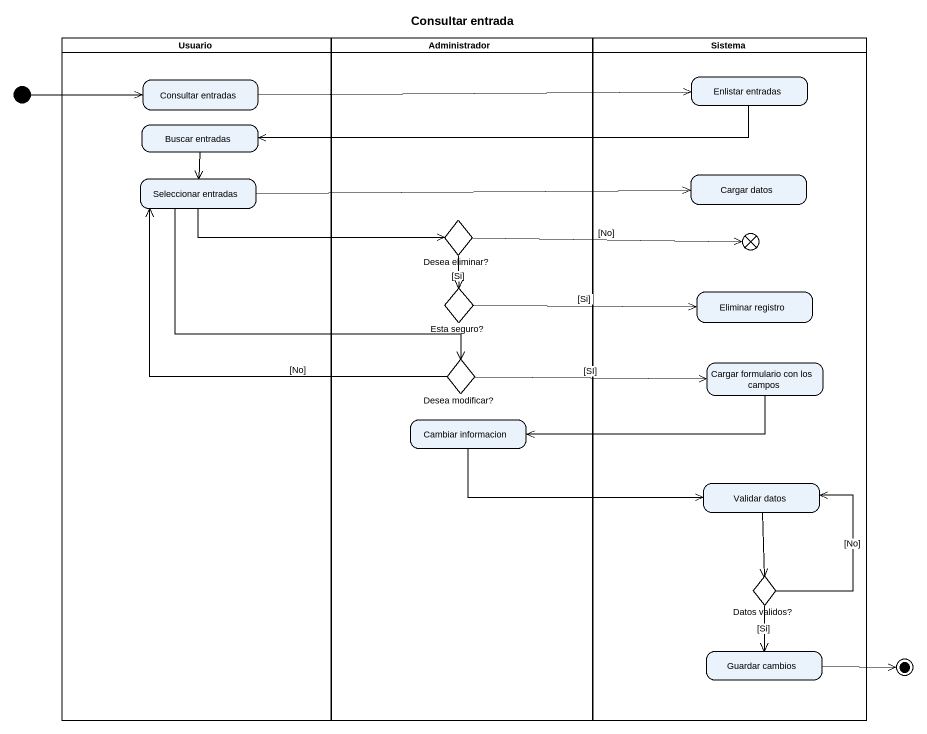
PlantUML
@startuml
title Consultar entrada
hide empty description
state Usuario <<partition>> {
  state "Consultar entradas" as Consultar_entradas
  state "Buscar entradas" as Buscar_entradas
  state "Seleccionar entradas" as Seleccionar_entradas
}
state Administrador <<partition>> {
  state "Desea eliminar?" as Desea_eliminar <<choice>>
  state "Esta seguro?" as Esta_seguro <<choice>>
  state "Desea modificar?" as Desea_modificar <<choice>>
  state "Cambiar informacion" as Cambiar_informacion
}
state Sistema <<partition>> {
  state "Enlistar entradas" as Enlistar_entradas
  state "Cargar datos" as Cargar_datos
  state flowfinal1 <<end>>
  state "Eliminar registro" as Eliminar_registro
  state "Cargar formulario con los campos" as Cargar_formulario_con_los
  state "Validar datos" as Validar_datos
  state "Datos validos?" as Datos_validos <<choice>>
  state "Guardar cambios" as Guardar_cambios
}
state initial1 <<start>>
state final1 <<end>>
initial1 -right-> Consultar_entradas
Consultar_entradas -right-> Enlistar_entradas
Enlistar_entradas -left-> Buscar_entradas
Buscar_entradas --> Seleccionar_entradas
Seleccionar_entradas -right-> Cargar_datos
Seleccionar_entradas -right-> Desea_eliminar
Seleccionar_entradas --> Desea_modificar
Desea_eliminar -right-> flowfinal1 : [No]
Desea_eliminar --> Esta_seguro : [Si]
Esta_seguro -right-> Eliminar_registro : [Si]
Desea_modificar -up-> Seleccionar_entradas : [No]
Desea_modificar -right-> Cargar_formulario_con_los : [SI]
Cargar_formulario_con_los -left-> Cambiar_informacion
Cambiar_informacion -right-> Validar_datos
Validar_datos --> Datos_validos
Datos_validos -up-> Validar_datos : [No]
Datos_validos --> Guardar_cambios : [Si]
Guardar_cambios -right-> final1
@enduml
